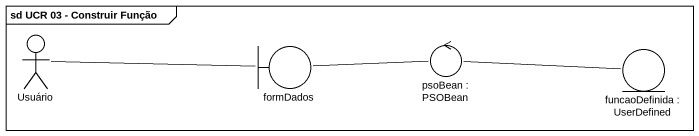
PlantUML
@startuml
mainframe sd UCR 03 - Construir Função
actor Usuário
boundary formDados
control "psoBean : PSOBean" as psoBean
entity "funcaoDefinida : UserDefined" as funcaoDefinida
Usuário -right- formDados
formDados -right- psoBean
psoBean -right- funcaoDefinida
@enduml
